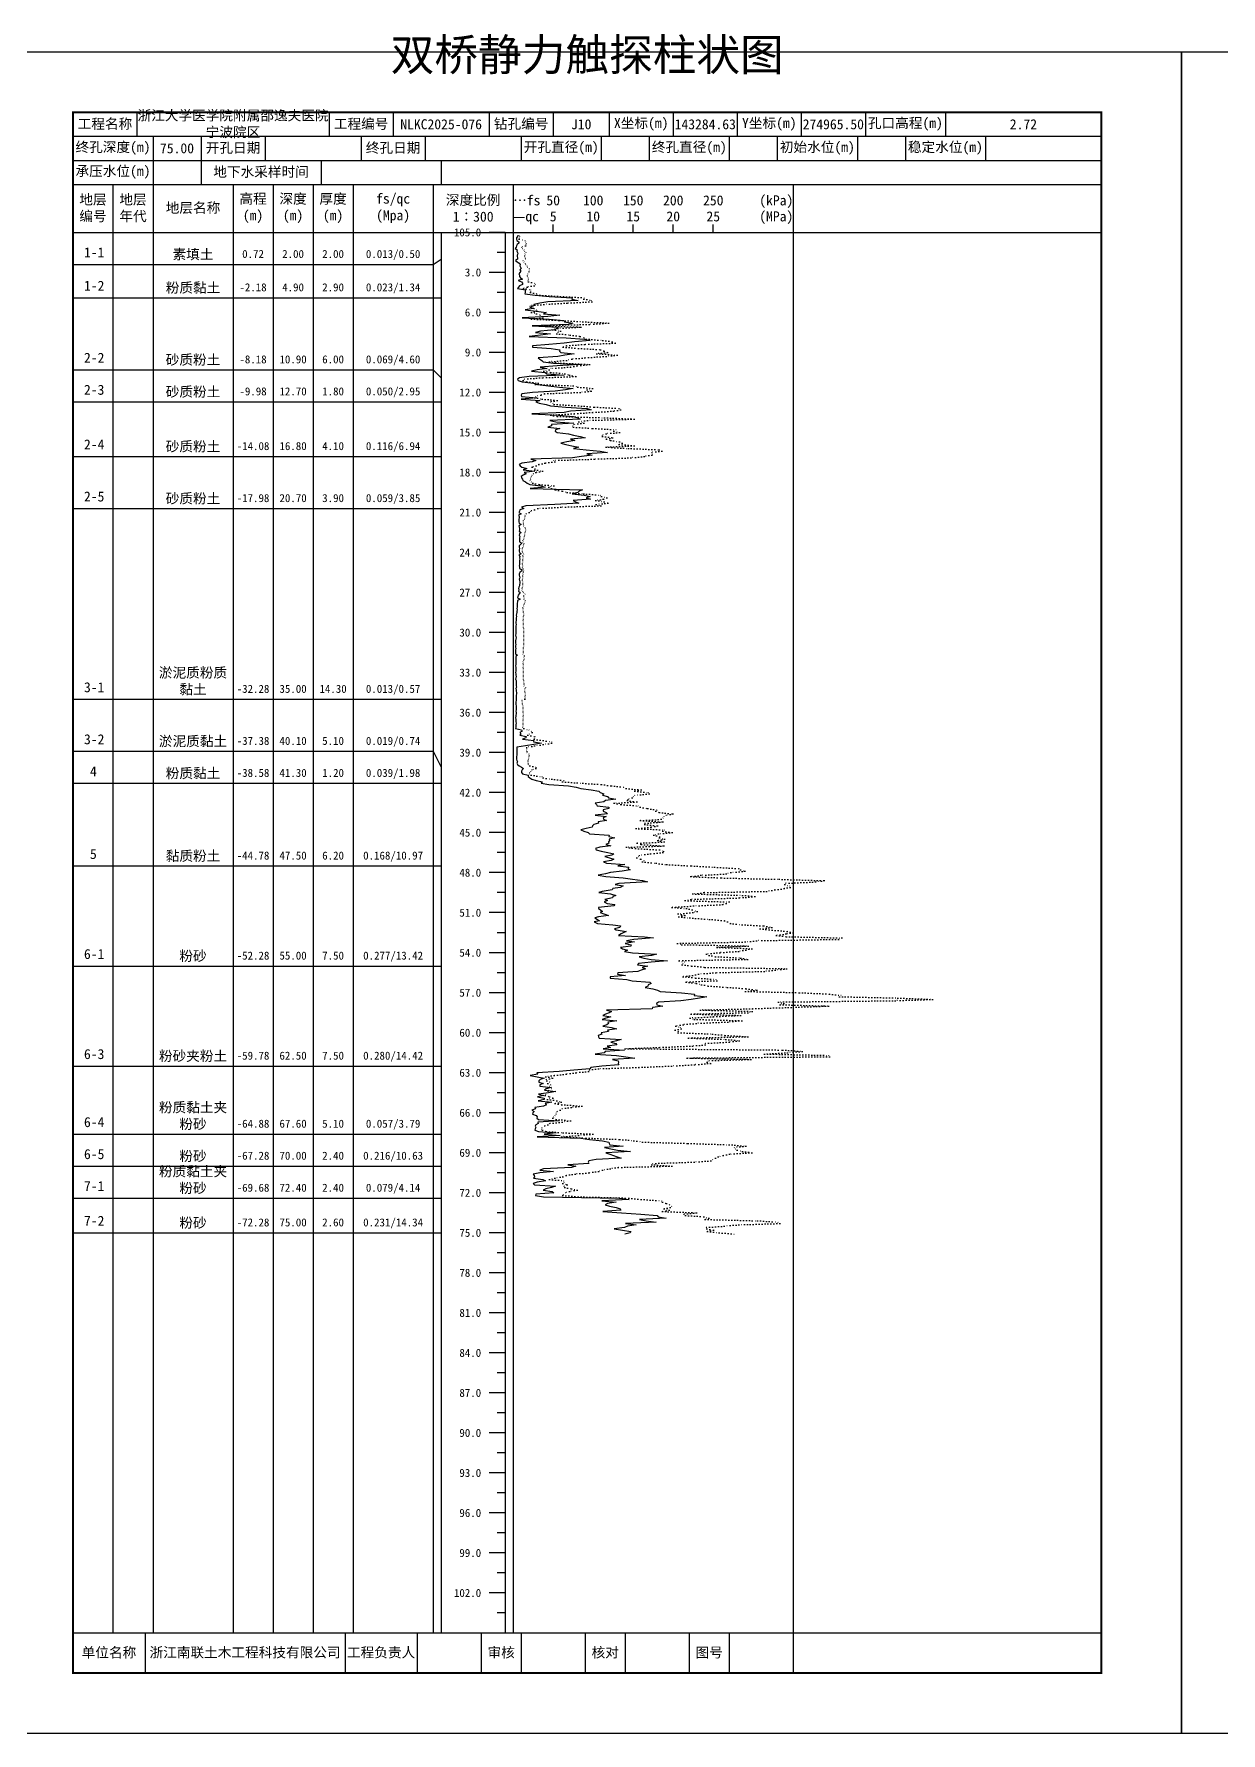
# Model space of a CAD drawing. Extents: x 297 to 65340, y 0 to 425.
# Drawn here: x 2980.3 to 3276.9, y 0 to 424.6 of the extents above; entities that cross this region are included whole.
import ezdxf
from ezdxf.enums import TextEntityAlignment as Align

# ---------------------------------------------------------------- set-up
doc = ezdxf.new("R2010")
doc.units = 0
doc.linetypes.add('DOT', pattern=[6.35, 0, -6.35])
doc.layers.add('FRAME', color=7, linetype='CONTINUOUS')
doc.layers.add('STRATUM', color=7, linetype='CONTINUOUS')
doc.styles.add('ST', font='')
doc.styles.get('ST').set_extended_font_data('SimSun')

msp = doc.modelspace()

# ---------------------------------------------------------------- linework, layer by layer
at = {"layer": 'FRAME', "color": 245, "linetype": 'Continuous'}
for points in [[(2970, 0), (3267, 0), (3267, 420), (2970, 420)], [(3267, 0), (3564, 0), (3564, 420), (3267, 420)]]:
    msp.add_lwpolyline(points, close=True, dxfattribs=at)
at = {"layer": 'FRAME', "linetype": 'Continuous', "const_width": 0.5}
msp.add_lwpolyline([(2990, 15), (3247, 15), (3247, 405), (2990, 405)], close=True, dxfattribs=at)
at = {"layer": 'FRAME', "color": 0, "linetype": 'Continuous'}
for points in [[(3006, 405), (3006, 399)], [(3054, 405), (3054, 399)], [(3070, 405), (3070, 399)], [(3094, 405), (3094, 399)], [(3110, 405), (3110, 399)], [(3124, 405), (3124, 399)], [(3140, 405), (3140, 399)], [(3156, 405), (3156, 399)], [(3172, 405), (3172, 399)], [(3188, 405), (3188, 399)], [(3208, 405), (3208, 399)], [(3247, 405), (3247, 399)], [(2990, 399), (3247, 399)], [(3010, 399), (3010, 393)], [(3022, 399), (3022, 393)], [(3038, 399), (3038, 393)], [(3062, 399), (3062, 393)], [(3078, 399), (3078, 393)], [(3102, 399), (3102, 393)], [(3122, 399), (3122, 393)], [(3134, 399), (3134, 393)], [(3154, 399), (3154, 393)], [(3166, 399), (3166, 393)], [(3186, 399), (3186, 393)], [(3198, 399), (3198, 393)], [(3218, 399), (3218, 393)], [(3247, 399), (3247, 393)], [(2990, 393), (3247, 393)], [(3010, 393), (3010, 387)], [(3022, 393), (3022, 387)], [(3052, 393), (3052, 387)], [(3082, 393), (3082, 387)], [(2990, 387), (3247, 387)], [(3000, 387), (3000, 25)], [(3010, 387), (3010, 25)], [(3030, 387), (3030, 25)], [(3040, 387), (3040, 25)], [(3050, 387), (3050, 25)], [(3060, 387), (3060, 25)], [(3080, 387), (3080, 25)], [(3100, 387), (3100, 25)], [(3170, 387), (3170, 25)], [(2990, 375), (3247, 375)], [(3082, 375), (3082, 25)], [(3098, 375), (3098, 25)], [(3110, 375), (3110, 377)], [(3120, 375), (3120, 377)], [(3130, 375), (3130, 377)], [(3140, 375), (3140, 377)], [(3150, 375), (3150, 377)], [(2990, 25), (3247, 25)], [(3008, 25), (3008, 15)], [(3058, 25), (3058, 15)], [(3076, 25), (3076, 15)], [(3092, 25), (3092, 15)], [(3102, 25), (3102, 15)], [(3118, 25), (3118, 15)], [(3128, 25), (3128, 15)], [(3144, 25), (3144, 15)], [(3154, 25), (3154, 15)], [(3170, 25), (3170, 15)]]:
    msp.add_lwpolyline(points, dxfattribs=at)
at = {"layer": 'STRATUM', "linetype": 'Continuous'}
for points in [[(3098, 375), (3094, 375)], [(3101.18, 374.33), (3101.1, 374), (3100.8, 373.67), (3100.84, 373.33), (3100.94, 373), (3101.42, 372.67), (3101.38, 372.33), (3100.98, 372), (3100.86, 371.67), (3100.74, 371.33), (3100.46, 371), (3100.98, 370.67), (3100.88, 370.33), (3101.04, 370), (3101.16, 369.67), (3101.02, 369.33), (3100.96, 369), (3101.08, 368.67), (3101.06, 368.33), (3100.62, 368), (3100.98, 367.67), (3101.5, 367.33), (3101.74, 367), (3101.64, 366.67), (3101.8, 366.33), (3102, 366), (3101.66, 365.67), (3101.88, 365.33), (3101.7, 365), (3101.44, 364.67), (3101.54, 364.33), (3101.56, 364), (3101.82, 363.67), (3102.3, 363.33), (3101.28, 363), (3102.12, 362.67), (3102.36, 362.33), (3102.32, 362), (3101.62, 361.67), (3101.32, 361.33), (3101.1, 361), (3103.08, 360.67), (3103.02, 360.33), (3102.96, 360), (3102.9, 359.67), (3105.5, 359.33), (3109, 359), (3114.76, 358.67), (3114.68, 358.33), (3116.2, 358), (3108.64, 357.67), (3106.64, 357.33), (3105.2, 357), (3105.1, 356.67), (3104.32, 356.33), (3104.98, 356), (3102.96, 355.67), (3105.74, 355.33), (3108.26, 355), (3107.58, 354.67), (3111.62, 354.33), (3108.62, 354), (3102.24, 353.67), (3109.02, 353.33), (3112.68, 353), (3112.82, 352.67), (3114.9, 352.33), (3113.74, 352), (3104.72, 351.67), (3111.24, 351.33), (3110.92, 351), (3110.3, 350.67), (3106.86, 350.33), (3105.6, 350), (3109.36, 349.67), (3106.82, 349.33), (3103.98, 349), (3113.28, 348.67), (3117.8, 348.33), (3119.22, 348), (3115.32, 347.67), (3112.76, 347.33), (3108.88, 347), (3104.8, 346.67), (3104.8, 346.33), (3109.5, 346), (3111.62, 345.67), (3111.54, 345.33), (3111.88, 345), (3115.22, 344.67), (3112.88, 344.33), (3111.18, 344), (3106.22, 343.67), (3106.62, 343.33), (3107.18, 343), (3107.46, 342.67), (3110.1, 342.33), (3116.86, 342), (3111.02, 341.67), (3106.74, 341.33), (3108.48, 341), (3106, 340.67), (3104.56, 340.33), (3108.02, 340), (3108.4, 339.67), (3112.7, 339.33), (3103.96, 339), (3101.54, 338.67), (3101.12, 338.33), (3101.24, 338), (3102.22, 337.67), (3105.1, 337.33), (3106.04, 337), (3108.86, 336.67), (3111.54, 336.33), (3114.98, 336), (3113.08, 335.67), (3110.5, 335.33), (3104.86, 335), (3102.2, 334.67), (3102, 334.33), (3102.08, 334), (3105.88, 333.67), (3101.96, 333.33), (3106.68, 333), (3105.7, 332.67), (3106.48, 332.33), (3108.22, 332), (3109.34, 331.67), (3113.18, 331.33), (3118.46, 331), (3119.48, 330.67), (3114.3, 330.33), (3112.76, 330), (3104.7, 329.67), (3111.34, 329.33), (3114.98, 329), (3116.14, 328.67), (3116.76, 328.33), (3109.14, 328), (3110.64, 327.67), (3115.18, 327.33), (3109.6, 327), (3109.6, 326.67), (3108.66, 326.33), (3111.62, 326), (3110.6, 325.67), (3110.48, 325.33), (3110.98, 325), (3113.86, 324.67), (3115.08, 324.33), (3116.72, 324), (3117.98, 323.67), (3114.34, 323.33), (3115.38, 323), (3113.42, 322.67), (3111.9, 322.33), (3113.18, 322), (3114.68, 321.67), (3116.44, 321.33), (3115.1, 321), (3118.22, 320.67), (3121.7, 320.33), (3123.6, 320), (3118.4, 319.67), (3119.7, 319.33), (3117.08, 319), (3114.82, 318.67), (3104.4, 318.33), (3105.66, 318), (3104.78, 317.67), (3102.2, 317.33), (3101.48, 317), (3101.78, 316.67), (3102.2, 316.33), (3103.44, 316), (3102.46, 315.67), (3105.4, 315.33), (3102.76, 315), (3103.26, 314.67), (3102.46, 314.33), (3101.98, 314), (3102.04, 313.67), (3102.32, 313.33), (3102.4, 313), (3103.04, 312.67), (3103.46, 312.33), (3104.18, 312), (3106.82, 311.67), (3108, 311.33), (3104.28, 311), (3117.36, 310.67), (3116.52, 310.33), (3116.16, 310), (3114.72, 309.67), (3117.74, 309.33), (3119.2, 309), (3118.2, 308.67), (3119.28, 308.33), (3115.02, 308), (3115.56, 307.67), (3116.4, 307.33), (3110.4, 307), (3103.16, 306.67), (3102.04, 306.33), (3102.68, 306), (3101.7, 305.67), (3101.56, 305.33), (3101.44, 305), (3102.02, 304.67), (3101.32, 304.33), (3101.46, 304), (3101.48, 303.67), (3101.38, 303.33), (3101.4, 303), (3101.44, 302.67), (3101.48, 302.33), (3101.96, 302), (3101.44, 301.67), (3101.5, 301.33), (3101.62, 301), (3101.54, 300.67), (3101.5, 300.33), (3101.96, 300), (3101.6, 299.67), (3101.5, 299.33), (3101.66, 299), (3101.62, 298.67), (3101.6, 298.33), (3101.54, 298), (3101.56, 297.67), (3102.16, 297.33), (3101.82, 297), (3101.5, 296.67), (3101.5, 296.33), (3101.56, 296), (3101.5, 295.67), (3101.5, 295.33), (3101.54, 295), (3102.02, 294.67), (3101.42, 294.33), (3101.66, 294), (3101.62, 293.67), (3101.68, 293.33), (3101.6, 293), (3101.56, 292.67), (3101.56, 292.33), (3101.62, 292), (3101.52, 291.67), (3101.62, 291.33), (3101.58, 291), (3102.28, 290.67), (3102.04, 290.33), (3101.64, 290), (3101.48, 289.67), (3101.48, 289.33), (3101.56, 289), (3101.7, 288.67), (3101.5, 288.33), (3101.56, 288), (3101.66, 287.67), (3101.64, 287.33), (3101.56, 287), (3101.54, 286.67), (3101.42, 286.33), (3101.36, 286), (3101.38, 285.67), (3101.34, 285.33), (3101.72, 285), (3101.5, 284.67), (3101.28, 284.33), (3101.18, 284), (3101.08, 283.67), (3101.74, 283.33), (3101.08, 283), (3101.06, 282.67), (3101.02, 282.33), (3100.96, 282), (3100.98, 281.67), (3100.98, 281.33), (3100.92, 281), (3100.96, 280.67), (3100.94, 280.33), (3100.9, 280), (3100.86, 279.67), (3100.78, 279.33), (3100.84, 279), (3100.78, 278.67), (3100.72, 278.33), (3100.76, 278), (3100.64, 277.67), (3100.7, 277.33), (3100.74, 277), (3100.7, 276.67), (3100.64, 276.33), (3100.7, 276), (3100.7, 275.67), (3100.68, 275.33), (3100.64, 275), (3100.68, 274.67), (3100.62, 274.33), (3100.64, 274), (3100.72, 273.67), (3100.64, 273.33), (3100.62, 273), (3100.56, 272.67), (3100.58, 272.33), (3100.64, 272), (3100.6, 271.67), (3100.58, 271.33), (3100.7, 271), (3100.6, 270.67), (3100.54, 270.33), (3100.58, 270), (3100.54, 269.67), (3101.08, 269.33), (3100.64, 269), (3100.64, 268.67), (3100.64, 268.33), (3100.68, 268), (3100.7, 267.67), (3100.66, 267.33), (3100.66, 267), (3100.62, 266.67), (3100.64, 266.33), (3100.64, 266), (3100.68, 265.67), (3100.64, 265.33), (3100.62, 265), (3100.68, 264.67), (3100.66, 264.33), (3100.72, 264), (3100.66, 263.67), (3100.6, 263.33), (3100.72, 263), (3100.78, 262.67), (3100.72, 262.33), (3100.76, 262), (3100.78, 261.67), (3100.8, 261.33), (3100.7, 261), (3100.76, 260.67), (3100.78, 260.33), (3100.84, 260), (3100.8, 259.67), (3100.72, 259.33), (3100.76, 259), (3100.74, 258.67), (3100.72, 258.33), (3100.74, 258), (3100.64, 257.67), (3100.64, 257.33), (3100.68, 257), (3100.78, 256.67), (3100.76, 256.33), (3100.74, 256), (3100.78, 255.67), (3100.66, 255.33), (3100.72, 255), (3100.72, 254.67), (3100.64, 254.33), (3100.66, 254), (3100.62, 253.67), (3100.64, 253.33), (3100.64, 253), (3100.68, 252.67), (3100.72, 252.33), (3100.68, 252), (3100.64, 251.67), (3100.64, 251.33), (3100.62, 251), (3102.1, 250.67), (3102.24, 250.33), (3101.68, 250), (3101.92, 249.67), (3101.66, 249.33), (3103.28, 249), (3103.18, 248.67), (3102.32, 248.33), (3105.12, 248), (3105.06, 247.67), (3107.1, 247.33), (3105.12, 247), (3103.08, 246.67), (3100.94, 246.33), (3100.9, 246), (3100.94, 245.67), (3100.9, 245.33), (3100.92, 245), (3100.94, 244.67), (3100.94, 244.33), (3100.86, 244), (3100.82, 243.67), (3100.84, 243.33), (3100.88, 243), (3101.1, 242.67), (3100.92, 242.33), (3101.06, 242), (3101.52, 241.67), (3102.06, 241.33), (3102.56, 241), (3102.24, 240.67), (3102.04, 240.33), (3102.06, 240), (3102.32, 239.67), (3103.74, 239.33), (3103.72, 239), (3104.18, 238.67), (3104.64, 238.33), (3105.72, 238), (3107.36, 237.67), (3107.02, 237.33), (3108.92, 237), (3113.8, 236.67), (3115.7, 236.33), (3116.9, 236), (3119.48, 235.67), (3121.42, 235.33), (3121.72, 235), (3122.62, 234.67), (3122.28, 234.33), (3123.54, 234), (3123.78, 233.67), (3125.68, 233.33), (3123.06, 233), (3122.62, 232.67), (3120.52, 232.33), (3120.8, 232), (3121.02, 231.67), (3123.9, 231.33), (3123.9, 231), (3122.46, 230.67), (3122.46, 230.33), (3123.24, 230), (3123.54, 229.67), (3120.48, 229.33), (3123.2, 229), (3122.5, 228.67), (3122.58, 228.33), (3123.36, 228), (3121.24, 227.67), (3121.3, 227.33), (3120.12, 227), (3119.84, 226.67), (3119.74, 226.33), (3118.22, 226), (3116.92, 225.67), (3117.62, 225.33), (3118.74, 225), (3119.04, 224.67), (3123.96, 224.33), (3123.9, 224), (3125.42, 223.67), (3123.96, 223.33), (3124.04, 223), (3123.8, 222.67), (3123.9, 222.33), (3123.16, 222), (3124.42, 221.67), (3121.68, 221.33), (3120.56, 221), (3120.74, 220.67), (3122.02, 220.33), (3123.68, 220), (3125.16, 219.67), (3124.66, 219.33), (3122.88, 219), (3124.08, 218.67), (3125.14, 218.33), (3124.52, 218), (3122.56, 217.67), (3123.3, 217.33), (3127.88, 217), (3126.12, 216.67), (3128.88, 216.33), (3128.68, 216), (3129.26, 215.67), (3127.24, 215.33), (3124.34, 215), (3123.1, 214.67), (3121.26, 214.33), (3123.14, 214), (3127.5, 213.67), (3129.82, 213.33), (3132.32, 213), (3133.6, 212.67), (3126.44, 212.33), (3125.48, 212), (3127.48, 211.67), (3126.76, 211.33), (3124.94, 211), (3124.76, 210.67), (3122.2, 210.33), (3121.44, 210), (3124.28, 209.67), (3125.62, 209.33), (3124.92, 209), (3124.78, 208.67), (3122.92, 208.33), (3123.6, 208), (3122.72, 207.67), (3123.46, 207.33), (3125.42, 207), (3125.14, 206.67), (3121.34, 206.33), (3121.34, 206), (3121.8, 205.67), (3122.3, 205.33), (3121.76, 205), (3122.66, 204.67), (3123.8, 204.33), (3121.28, 204), (3120.42, 203.67), (3121.04, 203.33), (3121.6, 203), (3120.2, 202.67), (3121.1, 202.33), (3124.92, 202), (3126.78, 201.67), (3126.62, 201.33), (3125.34, 201), (3125.74, 200.67), (3128.22, 200.33), (3127.5, 200), (3126.98, 199.67), (3126.32, 199.33), (3132.8, 199), (3135.1, 198.67), (3130.12, 198.33), (3128.34, 198), (3130.34, 197.67), (3128, 197.33), (3129.48, 197), (3129.38, 196.67), (3126.78, 196.33), (3127.3, 196), (3128.54, 195.67), (3127.8, 195.33), (3129.84, 195), (3135.82, 194.67), (3134.58, 194.33), (3131.48, 194), (3132.64, 193.67), (3134.52, 193.33), (3138.54, 193), (3134.52, 192.67), (3131.34, 192.33), (3131.1, 192), (3133.64, 191.67), (3132.22, 191.33), (3133.04, 191), (3132.02, 190.67), (3131.16, 190.33), (3126.16, 190), (3126.1, 189.67), (3128.04, 189.33), (3124.2, 189), (3124.22, 188.67), (3128.4, 188.33), (3129.7, 188), (3134.14, 187.67), (3134.48, 187.33), (3133.76, 187), (3133.66, 186.67), (3132.94, 186.33), (3134.88, 186), (3136.1, 185.67), (3136.7, 185.33), (3142.04, 185), (3145.34, 184.67), (3145.26, 184.33), (3148.36, 184), (3146.58, 183.67), (3144.48, 183.33), (3141.92, 183), (3136.32, 182.67), (3135.78, 182.33), (3135.92, 182), (3137.36, 181.67), (3134.78, 181.33), (3134.72, 181), (3123.3, 180.67), (3124.54, 180.33), (3123.96, 180), (3123.06, 179.67), (3122.44, 179.33), (3124.44, 179), (3123.18, 178.67), (3122.24, 178.33), (3125.92, 178), (3123.62, 177.67), (3123.8, 177.33), (3123.4, 177), (3122.42, 176.67), (3124.56, 176.33), (3125.9, 176), (3123.56, 175.67), (3123.84, 175.33), (3122.02, 175), (3122.12, 174.67), (3121.2, 174.33), (3121.36, 174), (3121.52, 173.67), (3127.02, 173.33), (3125.78, 173), (3124.42, 172.67), (3125.68, 172.33), (3125.92, 172), (3123.5, 171.67), (3124.32, 171.33), (3122.46, 171), (3127.78, 170.67), (3123, 170.33), (3122.74, 170), (3120.5, 169.67), (3125.8, 169.33), (3128.16, 169), (3130.36, 168.67), (3124.82, 168.33), (3126.24, 168), (3126.34, 167.67), (3126.26, 167.33), (3126.4, 167), (3122.12, 166.67), (3119.42, 166.33), (3119.18, 166), (3115.12, 165.67), (3111.46, 165.33), (3105.92, 165), (3106.14, 164.67), (3104.28, 164.33), (3106.02, 164), (3107.78, 163.67), (3106.74, 163.33), (3106.42, 163), (3106.4, 162.67), (3107.5, 162.33), (3106.64, 162), (3106.62, 161.67), (3109.5, 161.33), (3108.26, 161), (3107.86, 160.67), (3110.68, 160.33), (3108.82, 160), (3106.3, 159.67), (3107.64, 159.33), (3106.08, 159), (3107.76, 158.67), (3107.78, 158.33), (3106.22, 158), (3109.64, 157.67), (3107.96, 157.33), (3108.36, 157), (3107.58, 156.67), (3105.38, 156.33), (3105.56, 156), (3104.7, 155.67), (3105.26, 155.33), (3104.88, 155), (3104.86, 154.67), (3105.72, 154.33), (3106.02, 154), (3105.88, 153.67), (3106.32, 153.33), (3111.48, 153), (3106.14, 152.67), (3106.26, 152.33), (3105.7, 152), (3105.52, 151.67), (3105.64, 151.33), (3105.48, 151), (3105.4, 150.67), (3106.3, 150.33), (3110.72, 150), (3107.74, 149.67), (3111.74, 149.33), (3105.98, 149), (3116.94, 148.67), (3119.1, 148.33), (3122.3, 148), (3123.94, 147.67), (3123.96, 147.33), (3124.12, 147), (3127.5, 146.67), (3122.86, 146.33), (3124.38, 146), (3126.1, 145.67), (3129.34, 145.33), (3123.12, 145), (3124.14, 144.67), (3125.08, 144.33), (3125.96, 144), (3126.98, 143.67), (3120.72, 143.33), (3118.9, 143), (3118.72, 142.67), (3118.9, 142.33), (3113.66, 142), (3115.66, 141.67), (3114.6, 141.33), (3107.58, 141), (3106.66, 140.67), (3110.04, 140.33), (3106.7, 140), (3105.02, 139.67), (3105.22, 139.33), (3105.3, 139), (3105.08, 138.67), (3107.42, 138.33), (3108.04, 138), (3105.98, 137.67), (3104.96, 137.33), (3105.32, 137), (3110.6, 136.67), (3109.56, 136.33), (3108.12, 136), (3107.46, 135.67), (3109.72, 135.33), (3110.14, 135), (3105.62, 134.67), (3105.54, 134.33), (3107.6, 134), (3126.52, 133.67), (3128.96, 133.33), (3122.18, 133), (3125.74, 132.67), (3123.56, 132.33), (3123.02, 132), (3124.08, 131.67), (3125.7, 131.33), (3126.72, 131), (3126.92, 130.67), (3122.38, 130.33), (3127.04, 130), (3131.86, 129.67), (3135.96, 129.33), (3136.26, 129), (3138.26, 128.67), (3131.6, 128.33), (3133.2, 128), (3135.7, 127.67), (3128.1, 127.33), (3130.74, 127), (3128.58, 126.67), (3127.84, 126.33), (3125.2, 126), (3127.28, 125.67), (3129.4, 125.33), (3129.26, 125), (3127.86, 124.67)], [(3098, 370), (3096, 370)], [(2990, 367), (3000, 367)], [(3000, 367), (3010, 367)], [(3010, 367), (3030, 367)], [(3030, 367), (3040, 367)], [(3040, 367), (3050, 367)], [(3050, 367), (3060, 367)], [(3060, 367), (3080, 367)], [(3080, 367), (3082, 368.33)], [(3098, 365), (3094, 365)], [(2990, 358.67), (3000, 358.67)], [(3000, 358.67), (3010, 358.67)], [(3010, 358.67), (3030, 358.67)], [(3030, 358.67), (3040, 358.67)], [(3040, 358.67), (3050, 358.67)], [(3050, 358.67), (3060, 358.67)], [(3060, 358.67), (3080, 358.67)], [(3080, 358.67), (3082, 358.67)], [(3098, 360), (3096, 360)], [(3098, 355), (3094, 355)], [(3098, 350), (3096, 350)], [(3098, 345), (3094, 345)], [(2990, 340.67), (3000, 340.67)], [(3000, 340.67), (3010, 340.67)], [(3010, 340.67), (3030, 340.67)], [(3030, 340.67), (3040, 340.67)], [(3040, 340.67), (3050, 340.67)], [(3050, 340.67), (3060, 340.67)], [(3060, 340.67), (3080, 340.67)], [(3080, 340.67), (3082, 338.67)], [(3098, 340), (3096, 340)], [(2990, 332.67), (3000, 332.67)], [(3000, 332.67), (3010, 332.67)], [(3010, 332.67), (3030, 332.67)], [(3030, 332.67), (3040, 332.67)], [(3040, 332.67), (3050, 332.67)], [(3050, 332.67), (3060, 332.67)], [(3060, 332.67), (3080, 332.67)], [(3080, 332.67), (3082, 332.67)], [(3098, 335), (3094, 335)], [(3098, 330), (3096, 330)], [(3098, 325), (3094, 325)], [(2990, 319), (3000, 319)], [(3000, 319), (3010, 319)], [(3010, 319), (3030, 319)], [(3030, 319), (3040, 319)], [(3040, 319), (3050, 319)], [(3050, 319), (3060, 319)], [(3060, 319), (3080, 319)], [(3080, 319), (3082, 319)], [(3098, 320), (3096, 320)], [(3098, 315), (3094, 315)], [(3098, 310), (3096, 310)], [(2990, 306), (3000, 306)], [(3000, 306), (3010, 306)], [(3010, 306), (3030, 306)], [(3030, 306), (3040, 306)], [(3040, 306), (3050, 306)], [(3050, 306), (3060, 306)], [(3060, 306), (3080, 306)], [(3080, 306), (3082, 306)], [(3098, 305), (3094, 305)], [(3098, 300), (3096, 300)], [(3098, 295), (3094, 295)], [(3098, 290), (3096, 290)], [(3098, 285), (3094, 285)], [(3098, 280), (3096, 280)], [(3098, 275), (3094, 275)], [(3098, 270), (3096, 270)], [(3098, 265), (3094, 265)], [(3098, 260), (3096, 260)], [(2990, 258.33), (3000, 258.33)], [(3000, 258.33), (3010, 258.33)], [(3010, 258.33), (3030, 258.33)], [(3030, 258.33), (3040, 258.33)], [(3040, 258.33), (3050, 258.33)], [(3050, 258.33), (3060, 258.33)], [(3060, 258.33), (3080, 258.33)], [(3080, 258.33), (3082, 258.33)], [(3098, 255), (3094, 255)], [(3098, 250), (3096, 250)], [(2990, 245.33), (3000, 245.33)], [(3000, 245.33), (3010, 245.33)], [(3010, 245.33), (3030, 245.33)], [(3030, 245.33), (3040, 245.33)], [(3040, 245.33), (3050, 245.33)], [(3050, 245.33), (3060, 245.33)], [(3060, 245.33), (3080, 245.33)], [(3080, 245.33), (3082, 241.33)], [(3098, 245), (3094, 245)], [(3098, 240), (3096, 240)], [(2990, 237.33), (3000, 237.33)], [(3000, 237.33), (3010, 237.33)], [(3010, 237.33), (3030, 237.33)], [(3030, 237.33), (3040, 237.33)], [(3040, 237.33), (3050, 237.33)], [(3050, 237.33), (3060, 237.33)], [(3060, 237.33), (3080, 237.33)], [(3080, 237.33), (3082, 237.33)], [(3098, 235), (3094, 235)], [(3098, 230), (3096, 230)], [(3098, 225), (3094, 225)], [(2990, 216.67), (3000, 216.67)], [(3000, 216.67), (3010, 216.67)], [(3010, 216.67), (3030, 216.67)], [(3030, 216.67), (3040, 216.67)], [(3040, 216.67), (3050, 216.67)], [(3050, 216.67), (3060, 216.67)], [(3060, 216.67), (3080, 216.67)], [(3080, 216.67), (3082, 216.67)], [(3098, 220), (3096, 220)], [(3098, 215), (3094, 215)], [(3098, 210), (3096, 210)], [(3098, 205), (3094, 205)], [(3098, 200), (3096, 200)], [(2990, 191.67), (3000, 191.67)], [(3000, 191.67), (3010, 191.67)], [(3010, 191.67), (3030, 191.67)], [(3030, 191.67), (3040, 191.67)], [(3040, 191.67), (3050, 191.67)], [(3050, 191.67), (3060, 191.67)], [(3060, 191.67), (3080, 191.67)], [(3080, 191.67), (3082, 191.67)], [(3098, 195), (3094, 195)], [(3098, 190), (3096, 190)], [(3098, 185), (3094, 185)], [(3098, 180), (3096, 180)], [(3098, 175), (3094, 175)], [(3098, 170), (3096, 170)], [(2990, 166.67), (3000, 166.67)], [(3000, 166.67), (3010, 166.67)], [(3010, 166.67), (3030, 166.67)], [(3030, 166.67), (3040, 166.67)], [(3040, 166.67), (3050, 166.67)], [(3050, 166.67), (3060, 166.67)], [(3060, 166.67), (3080, 166.67)], [(3080, 166.67), (3082, 166.67)], [(3098, 165), (3094, 165)], [(3098, 160), (3096, 160)], [(3098, 155), (3094, 155)], [(2990, 149.67), (3000, 149.67)], [(3000, 149.67), (3010, 149.67)], [(3010, 149.67), (3030, 149.67)], [(3030, 149.67), (3040, 149.67)], [(3040, 149.67), (3050, 149.67)], [(3050, 149.67), (3060, 149.67)], [(3060, 149.67), (3080, 149.67)], [(3080, 149.67), (3082, 149.67)], [(3098, 150), (3096, 150)], [(3098, 145), (3094, 145)], [(2990, 141.67), (3000, 141.67)], [(3000, 141.67), (3010, 141.67)], [(3010, 141.67), (3030, 141.67)], [(3030, 141.67), (3040, 141.67)], [(3040, 141.67), (3050, 141.67)], [(3050, 141.67), (3060, 141.67)], [(3060, 141.67), (3080, 141.67)], [(3080, 141.67), (3082, 141.67)], [(3098, 140), (3096, 140)], [(2990, 133.67), (3000, 133.67)], [(3000, 133.67), (3010, 133.67)], [(3010, 133.67), (3030, 133.67)], [(3030, 133.67), (3040, 133.67)], [(3040, 133.67), (3050, 133.67)], [(3050, 133.67), (3060, 133.67)], [(3060, 133.67), (3080, 133.67)], [(3080, 133.67), (3082, 133.67)], [(3098, 135), (3094, 135)], [(3098, 130), (3096, 130)], [(2990, 125), (3000, 125)], [(3000, 125), (3010, 125)], [(3010, 125), (3030, 125)], [(3030, 125), (3040, 125)], [(3040, 125), (3050, 125)], [(3050, 125), (3060, 125)], [(3060, 125), (3080, 125)], [(3080, 125), (3082, 125)], [(3098, 125), (3094, 125)], [(3098, 120), (3096, 120)], [(3098, 115), (3094, 115)], [(3098, 110), (3096, 110)], [(3098, 105), (3094, 105)], [(3098, 100), (3096, 100)], [(3098, 95), (3094, 95)], [(3098, 90), (3096, 90)], [(3098, 85), (3094, 85)], [(3098, 80), (3096, 80)], [(3098, 75), (3094, 75)], [(3098, 70), (3096, 70)], [(3098, 65), (3094, 65)], [(3098, 60), (3096, 60)], [(3098, 55), (3094, 55)], [(3098, 50), (3096, 50)], [(3098, 45), (3094, 45)], [(3098, 40), (3096, 40)], [(3098, 35), (3094, 35)], [(3098, 30), (3096, 30)]]:
    msp.add_lwpolyline(points, dxfattribs=at)
at = {"layer": 'STRATUM', "linetype": 'DOT', "ltscale": 0.1}
msp.add_lwpolyline([(3101.38, 374.33), (3101.6, 374), (3101.52, 373.67), (3101.52, 373.33), (3102.94, 373), (3103.1, 372.67), (3103.28, 372.33), (3103.24, 372), (3103.04, 371.67), (3102.12, 371.33), (3102.34, 371), (3102.7, 370.67), (3102.86, 370.33), (3103.18, 370), (3102.96, 369.67), (3102.84, 369.33), (3102.86, 369), (3102.98, 368.67), (3103.06, 368.33), (3102.42, 368), (3102.7, 367.67), (3102.96, 367.33), (3103.12, 367), (3103.42, 366.67), (3103.48, 366.33), (3103.98, 366), (3103.96, 365.67), (3103.94, 365.33), (3103.96, 365), (3103.58, 364.67), (3103.48, 364.33), (3103.52, 364), (3103.72, 363.67), (3103.82, 363.33), (3103.68, 363), (3103.86, 362.67), (3105.34, 362.33), (3105.56, 362), (3105.24, 361.67), (3103.48, 361.33), (3102.54, 361), (3104.3, 360.67), (3104.32, 360.33), (3104.34, 360), (3105.84, 359.67), (3105.94, 359.33), (3111.84, 359), (3117.72, 358.67), (3117.66, 358.33), (3119.48, 358), (3119.66, 357.67), (3113.44, 357.33), (3107.64, 357), (3104.18, 356.67), (3104.34, 356.33), (3105.34, 356), (3105.78, 355.67), (3106, 355.33), (3104.56, 355), (3105.86, 354.67), (3106.72, 354.33), (3107.18, 354), (3107.38, 353.67), (3104.62, 353.33), (3111.56, 353), (3117.38, 352.67), (3123.84, 352.33), (3118.98, 352), (3105.5, 351.67), (3116.92, 351.33), (3111.12, 351), (3109.86, 350.67), (3111.86, 350.33), (3111.2, 350), (3110.88, 349.67), (3114.26, 349.33), (3116.78, 349), (3117.78, 348.67), (3118.22, 348.33), (3122.44, 348), (3124.74, 347.67), (3125.5, 347.33), (3117.82, 347), (3113.36, 346.67), (3112.5, 346.33), (3116.36, 346), (3121.82, 345.67), (3122.74, 345.33), (3123.56, 345), (3120.88, 344.67), (3126, 344.33), (3123.22, 344), (3117.94, 343.67), (3114.64, 343.33), (3113.3, 343), (3109.1, 342.67), (3111.92, 342.33), (3119.08, 342), (3115.88, 341.67), (3114.32, 341.33), (3109.52, 341), (3108.98, 340.67), (3107.7, 340.33), (3109.38, 340), (3112.9, 339.67), (3114.06, 339.33), (3115.66, 339), (3107.32, 338.67), (3102.78, 338.33), (3102.46, 338), (3103.42, 337.67), (3106.22, 337.33), (3105.54, 337), (3115, 336.67), (3116.18, 336.33), (3119.78, 336), (3118.46, 335.67), (3119.46, 335.33), (3116.72, 335), (3107.86, 334.67), (3106.88, 334.33), (3105.64, 334), (3105.38, 333.67), (3107.24, 333.33), (3110.98, 333), (3109.32, 332.67), (3109.88, 332.33), (3110.26, 332), (3116.3, 331.67), (3120.34, 331.33), (3126.6, 331), (3126.82, 330.67), (3125.1, 330.33), (3119.82, 330), (3115.2, 329.67), (3109.38, 329.33), (3111.1, 329), (3122.82, 328.67), (3130.24, 328.33), (3118.56, 328), (3116.44, 327.67), (3117.62, 327.33), (3115.18, 327), (3114.8, 326.67), (3115.1, 326.33), (3119.94, 326), (3125.76, 325.67), (3125.18, 325.33), (3126.58, 325), (3123.2, 324.67), (3122.22, 324.33), (3122.32, 324), (3124.86, 323.67), (3123.34, 323.33), (3124.38, 323), (3126.56, 322.67), (3127.22, 322.33), (3126.52, 322), (3130.24, 321.67), (3123.2, 321.33), (3128.78, 321), (3136.44, 320.67), (3137.12, 320.33), (3134.56, 320), (3134.8, 319.67), (3134.64, 319.33), (3132.76, 319), (3129.42, 318.67), (3120.24, 318.33), (3110.04, 318), (3110.4, 317.67), (3107.94, 317.33), (3106.42, 317), (3105.74, 316.67), (3104.76, 316.33), (3105.48, 316), (3105.38, 315.67), (3107.32, 315.33), (3105.7, 315), (3105.02, 314.67), (3104.74, 314.33), (3104.54, 314), (3104.36, 313.67), (3104.42, 313.33), (3104.18, 313), (3104.46, 312.67), (3104.88, 312.33), (3106.54, 312), (3110.14, 311.67), (3108.9, 311.33), (3109.58, 311), (3110.62, 310.67), (3112.34, 310.33), (3113.5, 310), (3117.62, 309.67), (3121.76, 309.33), (3122.08, 309), (3123.4, 308.67), (3122.52, 308.33), (3120.64, 308), (3122.76, 307.67), (3123.66, 307.33), (3120.74, 307), (3121.9, 306.67), (3111.9, 306.33), (3106.12, 306), (3105.32, 305.67), (3104.34, 305.33), (3103.96, 305), (3103.22, 304.67), (3102.96, 304.33), (3102.88, 304), (3102.86, 303.67), (3102.82, 303.33), (3102.5, 303), (3102.48, 302.67), (3102.54, 302.33), (3102.52, 302), (3102.6, 301.67), (3102.88, 301.33), (3103.02, 301), (3103.1, 300.67), (3103.04, 300.33), (3102.9, 300), (3102.84, 299.67), (3102.88, 299.33), (3102.74, 299), (3102.7, 298.67), (3102.66, 298.33), (3102.32, 298), (3102.42, 297.67), (3102.68, 297.33), (3102.64, 297), (3102.56, 296.67), (3102.34, 296.33), (3102.28, 296), (3102.26, 295.67), (3102.26, 295.33), (3102.3, 295), (3102.68, 294.67), (3102.34, 294.33), (3102.38, 294), (3102.44, 293.67), (3102.36, 293.33), (3102.34, 293), (3102.3, 292.67), (3102.28, 292.33), (3102.28, 292), (3102.32, 291.67), (3102.28, 291.33), (3102.38, 291), (3102.64, 290.67), (3102.52, 290.33), (3102.46, 290), (3102.46, 289.67), (3102.38, 289.33), (3102.34, 289), (3102.3, 288.67), (3102.3, 288.33), (3102.22, 288), (3102.36, 287.67), (3102.36, 287.33), (3102.3, 287), (3102.3, 286.67), (3102.26, 286.33), (3102.2, 286), (3102.2, 285.67), (3102.3, 285.33), (3102.48, 285), (3102.96, 284.67), (3102.62, 284.33), (3102.6, 284), (3102.66, 283.67), (3102.68, 283.33), (3102.98, 283), (3102.94, 282.67), (3102.82, 282.33), (3102.66, 282), (3102.64, 281.67), (3102.3, 281.33), (3102.38, 281), (3102.42, 280.67), (3102.46, 280.33), (3102.52, 280), (3102.56, 279.67), (3102.58, 279.33), (3102.52, 279), (3102.5, 278.67), (3102.52, 278.33), (3102.44, 278), (3102.46, 277.67), (3102.46, 277.33), (3102.52, 277), (3102.5, 276.67), (3102.5, 276.33), (3102.54, 276), (3102.56, 275.67), (3102.58, 275.33), (3102.62, 275), (3102.58, 274.67), (3102.6, 274.33), (3102.6, 274), (3102.6, 273.67), (3102.6, 273.33), (3102.58, 273), (3102.58, 272.67), (3102.58, 272.33), (3102.58, 272), (3102.6, 271.67), (3102.52, 271.33), (3102.52, 271), (3102.48, 270.67), (3102.48, 270.33), (3102.48, 270), (3102.44, 269.67), (3102.78, 269.33), (3102.76, 269), (3102.72, 268.67), (3102.64, 268.33), (3102.64, 268), (3102.46, 267.67), (3102.44, 267.33), (3102.48, 267), (3102.48, 266.67), (3102.44, 266.33), (3102.48, 266), (3102.52, 265.67), (3102.5, 265.33), (3102.5, 265), (3102.5, 264.67), (3102.46, 264.33), (3102.48, 264), (3102.48, 263.67), (3102.5, 263.33), (3102.58, 263), (3102.6, 262.67), (3102.66, 262.33), (3102.68, 262), (3102.7, 261.67), (3103.1, 261.33), (3102.9, 261), (3102.82, 260.67), (3102.82, 260.33), (3102.88, 260), (3103, 259.67), (3102.98, 259.33), (3102.96, 259), (3102.92, 258.67), (3102.9, 258.33), (3102.2, 258), (3102.22, 257.67), (3102.22, 257.33), (3102.26, 257), (3102.4, 256.67), (3102.4, 256.33), (3102.42, 256), (3102.38, 255.67), (3102.38, 255.33), (3102.38, 255), (3102.48, 254.67), (3102.48, 254.33), (3102.44, 254), (3102.48, 253.67), (3102.46, 253.33), (3102.38, 253), (3102.42, 252.67), (3102.42, 252.33), (3102.4, 252), (3102.42, 251.67), (3102.36, 251.33), (3102.7, 251), (3103.94, 250.67), (3104.5, 250.33), (3104.74, 250), (3104.04, 249.67), (3103.7, 249.33), (3105.44, 249), (3105.3, 248.67), (3105.28, 248.33), (3107.5, 248), (3109.56, 247.67), (3109.56, 247.33), (3107.46, 247), (3105.36, 246.67), (3103.36, 246.33), (3103.36, 246), (3103.36, 245.67), (3103.4, 245.33), (3103.44, 245), (3103.92, 244.67), (3103.96, 244.33), (3103.9, 244), (3103.86, 243.67), (3103.8, 243.33), (3103.64, 243), (3103.66, 242.67), (3103.7, 242.33), (3103.76, 242), (3104.16, 241.67), (3105.7, 241.33), (3105.66, 241), (3104.68, 240.67), (3104.36, 240.33), (3104.16, 240), (3103.96, 239.67), (3104.48, 239.33), (3107.18, 239), (3107.52, 238.67), (3109.62, 238.33), (3112.74, 238), (3112.36, 237.67), (3117.42, 237.33), (3122.08, 237), (3124.56, 236.67), (3127.6, 236.33), (3128.24, 236), (3131.98, 235.67), (3130.44, 235.33), (3133.72, 235), (3133.98, 234.67), (3130.36, 234.33), (3130.06, 234), (3129.72, 233.67), (3128.64, 233.33), (3128.54, 233), (3130.86, 232.67), (3125.26, 232.33), (3127.02, 232), (3131.12, 231.67), (3131.74, 231.33), (3133.64, 231), (3135.94, 230.67), (3135.64, 230.33), (3136.54, 230), (3139.92, 229.67), (3138.2, 229.33), (3137.68, 229), (3137.46, 228.67), (3137, 228.33), (3131.82, 228), (3137.36, 227.67), (3132.86, 227.33), (3132.86, 227), (3136.08, 226.67), (3134.36, 226.33), (3130.7, 226), (3137.82, 225.67), (3137.42, 225.33), (3139.76, 225), (3136.34, 224.67), (3135.12, 224.33), (3136.56, 224), (3136.56, 223.67), (3137.8, 223.33), (3136.12, 223), (3137.76, 222.67), (3131.02, 222.33), (3132.08, 222), (3137.64, 221.67), (3128.3, 221.33), (3130.58, 221), (3136.6, 220.67), (3137.56, 220.33), (3137.42, 220), (3134.34, 219.67), (3131.52, 219.33), (3131.4, 219), (3130.92, 218.67), (3131.94, 218.33), (3132.74, 218), (3132.28, 217.67), (3135.74, 217.33), (3138.36, 217), (3144.54, 216.67), (3150.34, 216.33), (3156.4, 216), (3156.78, 215.67), (3157.92, 215.33), (3154.42, 215), (3153.26, 214.67), (3146.92, 214.33), (3144.38, 214), (3152.08, 213.67), (3166.44, 213.33), (3177.74, 213), (3175.56, 212.67), (3168.1, 212.33), (3167.86, 212), (3169.02, 211.67), (3169.2, 211.33), (3167.68, 211), (3165.38, 210.67), (3163.34, 210.33), (3147.6, 210), (3144.9, 209.67), (3157.34, 209.33), (3160.36, 209), (3156.46, 208.67), (3144.42, 208.33), (3143, 208), (3154, 207.67), (3153.24, 207.33), (3152.34, 207), (3145.04, 206.67), (3139.72, 206.33), (3143.28, 206), (3144.74, 205.67), (3146, 205.33), (3144.86, 205), (3141.22, 204.67), (3142.86, 204.33), (3141.38, 204), (3144.12, 203.67), (3149.02, 203.33), (3152.84, 203), (3153.52, 202.67), (3154.28, 202.33), (3157.2, 202), (3162.64, 201.67), (3164.64, 201.33), (3161.72, 201), (3164, 200.67), (3168.5, 200.33), (3169.96, 200), (3168.16, 199.67), (3165.84, 199.33), (3168.28, 199), (3182.12, 198.67), (3181.26, 198.33), (3160.78, 198), (3157.94, 197.67), (3141.02, 197.33), (3142.14, 197), (3158.74, 196.67), (3150.94, 196.33), (3159.62, 196), (3158.14, 195.67), (3156.34, 195.33), (3151.66, 195), (3148.3, 194.67), (3148.96, 194.33), (3150.54, 194), (3156.86, 193.67), (3158.58, 193.33), (3141.44, 193), (3142.84, 192.67), (3142.46, 192.33), (3142.22, 192), (3144.66, 191.67), (3147.98, 191.33), (3168.32, 191), (3165.46, 190.67), (3162.72, 190.33), (3150.66, 190), (3146.28, 189.67), (3144.82, 189.33), (3142.44, 189), (3145.66, 188.67), (3150.6, 188.33), (3150.86, 188), (3143.22, 187.67), (3145.84, 187.33), (3147.08, 187), (3148.72, 186.67), (3153.54, 186.33), (3158.26, 186), (3160.9, 185.67), (3158.04, 185.33), (3171.52, 185), (3179.06, 184.67), (3181.92, 184.33), (3181.52, 184), (3196.14, 183.67), (3204.82, 183.33), (3195.48, 183), (3166.28, 182.67), (3167.66, 182.33), (3166.72, 182), (3178.76, 181.67), (3169.48, 181.33), (3159.8, 181), (3146.8, 180.67), (3159.76, 180.33), (3158.6, 180), (3144.48, 179.67), (3156.8, 179.33), (3150, 179), (3144.22, 178.67), (3145.28, 178.33), (3157.12, 178), (3153.62, 177.67), (3145.7, 177.33), (3142.46, 177), (3140.62, 176.67), (3141.7, 176.33), (3141.98, 176), (3140.5, 175.67), (3141.2, 175.33), (3141.24, 175), (3149.84, 174.67), (3153, 174.33), (3158.66, 174), (3143.8, 173.67), (3153.12, 173.33), (3156.44, 173), (3153.96, 172.67), (3147.94, 172.33), (3147.98, 172), (3144.84, 171.67), (3136.5, 171.33), (3127.98, 171), (3167.36, 170.67), (3172.18, 170.33), (3168.58, 170), (3162.84, 169.67), (3178.76, 169.33), (3179.02, 169), (3143.46, 168.67), (3159.38, 168.33), (3148.76, 168), (3148.48, 167.67), (3149.32, 167.33), (3145.3, 167), (3139.54, 166.67), (3131.36, 166.33), (3121.3, 166), (3119.02, 165.67), (3118.84, 165.33), (3115.68, 165), (3113.26, 164.67), (3110.22, 164.33), (3108.16, 164), (3109.8, 163.67), (3108.22, 163.33), (3108.38, 163), (3109.12, 162.67), (3108.68, 162.33), (3109.44, 162), (3109.06, 161.67), (3109.5, 161.33), (3109.54, 161), (3108.9, 160.67), (3108.7, 160.33), (3108.42, 160), (3108.08, 159.67), (3108.02, 159.33), (3109.06, 159), (3109.9, 158.67), (3108.58, 158.33), (3110.9, 158), (3112, 157.67), (3110.52, 157.33), (3112.14, 157), (3117.14, 156.67), (3114.5, 156.33), (3112.2, 156), (3111.7, 155.67), (3110.98, 155.33), (3110.74, 155), (3110.74, 154.67), (3110.48, 154.33), (3110.12, 154), (3109.94, 153.67), (3110.72, 153.33), (3114.34, 153), (3112.22, 152.67), (3109.08, 152.33), (3108.64, 152), (3107.84, 151.67), (3107.24, 151.33), (3107.08, 151), (3107.32, 150.67), (3108.32, 150.33), (3112.52, 150), (3119.9, 149.67), (3116.32, 149.33), (3112.14, 149), (3118.24, 148.67), (3126.66, 148.33), (3130.18, 148), (3132.32, 147.67), (3143.76, 147.33), (3153.96, 147), (3158.12, 146.67), (3155.26, 146.33), (3155.46, 146), (3155.98, 145.67), (3157.34, 145.33), (3159.64, 145), (3154.02, 144.67), (3152.44, 144.33), (3151.24, 144), (3150.58, 143.67), (3149.92, 143.33), (3149.4, 143), (3145.2, 142.67), (3134.9, 142.33), (3134.62, 142), (3139.62, 141.67), (3126.24, 141.33), (3124.26, 141), (3122.28, 140.67), (3121.34, 140.33), (3118.88, 140), (3115.5, 139.67), (3113.2, 139.33), (3112.44, 139), (3110.44, 138.67), (3109.1, 138.33), (3112.56, 138), (3112.74, 137.67), (3112.4, 137.33), (3113.5, 137), (3112.66, 136.67), (3112.88, 136.33), (3114.56, 136), (3115.96, 135.67), (3114.06, 135.33), (3113.1, 135), (3112.52, 134.67), (3112.44, 134.33), (3116.22, 134), (3128.92, 133.67), (3132, 133.33), (3137.06, 133), (3137.3, 132.67), (3138.28, 132.33), (3139.1, 132), (3139.64, 131.67), (3139.22, 131.33), (3137.7, 131), (3138.96, 130.67), (3137.3, 130.33), (3145.78, 130), (3142.6, 129.67), (3143.08, 129.33), (3147.62, 129), (3148.92, 128.67), (3148, 128.33), (3161.06, 128), (3166.16, 127.67), (3166.6, 127.33), (3156.42, 127), (3152.76, 126.67), (3148.26, 126.33), (3148.42, 126), (3150.06, 125.67), (3148.58, 125.33), (3151.5, 125), (3155.5, 124.67)], dxfattribs=at)

# ---------------------------------------------------------------- texts
at = {"layer": 'FRAME', "style": 'ST'}
msp.add_text('双桥静力触探柱状图', height=8, dxfattribs=at).set_placement((3118.5, 413), align=Align.BOTTOM_CENTER)
for s, p in [('…fs', (3100, 383)), ('—qc', (3100, 379))]:
    msp.add_text(s, height=2.5, dxfattribs=at).set_placement(p, align=Align.MIDDLE_LEFT)
for s, p in [('50', (3110, 383)), ('100', (3120, 383)), ('150', (3130, 383)), ('200', (3140, 383)), ('250', (3150, 383)), ('5', (3110, 379)), ('10', (3120, 379)), ('15', (3130, 379)), ('20', (3140, 379)), ('25', (3150, 379))]:
    msp.add_text(s, height=2.5, dxfattribs=at).set_placement(p, align=Align.MIDDLE_CENTER)
for s, p in [('(kPa)', (3170, 383)), ('(MPa)', (3170, 379))]:
    msp.add_text(s, height=2.5, dxfattribs=at).set_placement(p, align=Align.MIDDLE_RIGHT)
at = {"layer": 'FRAME', "char_height": 2.5, "attachment_point": 5, "style": 'ST'}
for s, insert, width in [('工程名称', (2998, 402), 16), ('浙江大学医学院附属邵逸夫医院宁波院区', (3030, 402), 48), ('工程编号', (3062, 402), 16), ('钻孔编号', (3102, 402), 16), ('X坐标(m)', (3132, 402), 16), ('Y坐标(m)', (3164, 402), 16), ('孔口高程(m)', (3198, 402), 20), ('NLKC2025-076', (3082, 402), 24), ('J10', (3117, 402), 14), ('143284.63', (3148, 402), 16), ('274965.50', (3180, 402), 16), ('2.72', (3227.5, 402), 39), ('终孔深度(m)', (3000, 396), 20), ('75.00', (3016, 396), 12), ('开孔日期', (3030, 396), 16), ('终孔日期', (3070, 396), 16), ('开孔直径(m)', (3112, 396), 20), ('终孔直径(m)', (3144, 396), 20), ('初始水位(m)', (3176, 396), 20), ('稳定水位(m)', (3208, 396), 20), ('承压水位(m)', (3000, 390), 20), ('地下水采样时间', (3037, 390), 30), ('地层编号', (2995, 381), 10), ('地层年代', (3005, 381), 10), ('地层名称', (3020, 381), 20), ('高程\\P(m)', (3035, 381), 10), ('深度\\P(m)', (3045, 381), 10), ('厚度\\P(m)', (3055, 381), 10), ('fs/qc\\P(Mpa)', (3070, 381), 20), ('深度比例\\P1∶300', (3090, 381), 20), ('单位名称', (2999, 20), 18), ('浙江南联土木工程科技有限公司', (3033, 20), 50), ('工程负责人', (3067, 20), 18), ('审核', (3097, 20), 10), ('核对', (3123, 20), 10), ('图号', (3149, 20), 10)]:
    msp.add_mtext(s, dxfattribs=dict(at, insert=insert, width=width))
at = {"layer": 'STRATUM', "style": 'ST'}
for s, p in [('105.0', (3092, 375)), ('3.0', (3092, 365)), ('6.0', (3092, 355)), ('9.0', (3092, 345)), ('12.0', (3092, 335)), ('15.0', (3092, 325)), ('18.0', (3092, 315)), ('21.0', (3092, 305)), ('24.0', (3092, 295)), ('27.0', (3092, 285)), ('30.0', (3092, 275)), ('33.0', (3092, 265)), ('36.0', (3092, 255)), ('39.0', (3092, 245)), ('42.0', (3092, 235)), ('45.0', (3092, 225)), ('48.0', (3092, 215)), ('51.0', (3092, 205)), ('54.0', (3092, 195)), ('57.0', (3092, 185)), ('60.0', (3092, 175)), ('63.0', (3092, 165)), ('66.0', (3092, 155)), ('69.0', (3092, 145)), ('72.0', (3092, 135)), ('75.0', (3092, 125)), ('78.0', (3092, 115)), ('81.0', (3092, 105)), ('84.0', (3092, 95)), ('87.0', (3092, 85)), ('90.0', (3092, 75)), ('93.0', (3092, 65)), ('96.0', (3092, 55)), ('99.0', (3092, 45)), ('102.0', (3092, 35))]:
    msp.add_text(s, height=2, dxfattribs=at).set_placement(p, align=Align.MIDDLE_RIGHT)
for s, p in [('1-1', (2992.75, 370)), ('1-2', (2992.75, 361.67)), ('2-2', (2992.75, 343.67)), ('2-3', (2992.75, 335.67)), ('2-4', (2992.75, 322)), ('2-5', (2992.75, 309)), ('3-1', (2992.75, 261.33)), ('3-2', (2992.75, 248.33)), ('4', (2994.25, 240.33)), ('5', (2994.25, 219.67)), ('6-1', (2992.75, 194.67)), ('6-3', (2992.75, 169.67)), ('6-4', (2992.75, 152.67)), ('6-5', (2992.75, 144.67)), ('7-1', (2992.75, 136.67)), ('7-2', (2992.75, 128))]:
    msp.add_text(s, height=2.5, dxfattribs=at).set_placement(p, align=Align.MIDDLE_LEFT)
for s, p in [('0.72', (3035, 368)), ('2.00', (3045, 368)), ('2.00', (3055, 368)), ('0.013/0.50', (3070, 368)), ('-2.18', (3035, 359.67)), ('4.90', (3045, 359.67)), ('2.90', (3055, 359.67)), ('0.023/1.34', (3070, 359.67)), ('-8.18', (3035, 341.67)), ('10.90', (3045, 341.67)), ('6.00', (3055, 341.67)), ('0.069/4.60', (3070, 341.67)), ('-9.98', (3035, 333.67)), ('12.70', (3045, 333.67)), ('1.80', (3055, 333.67)), ('0.050/2.95', (3070, 333.67)), ('0.116/6.94', (3070, 320)), ('-14.08', (3035, 320)), ('16.80', (3045, 320)), ('4.10', (3055, 320)), ('-17.98', (3035, 307)), ('20.70', (3045, 307)), ('3.90', (3055, 307)), ('0.059/3.85', (3070, 307)), ('-32.28', (3035, 259.33)), ('35.00', (3045, 259.33)), ('14.30', (3055, 259.33)), ('0.013/0.57', (3070, 259.33)), ('-37.38', (3035, 246.33)), ('40.10', (3045, 246.33)), ('5.10', (3055, 246.33)), ('0.019/0.74', (3070, 246.33)), ('-38.58', (3035, 238.33)), ('41.30', (3045, 238.33)), ('1.20', (3055, 238.33)), ('0.039/1.98', (3070, 238.33)), ('-44.78', (3035, 217.67)), ('47.50', (3045, 217.67)), ('6.20', (3055, 217.67)), ('0.168/10.97', (3070, 217.67)), ('0.277/13.42', (3070, 192.67)), ('-52.28', (3035, 192.67)), ('55.00', (3045, 192.67)), ('7.50', (3055, 192.67)), ('-59.78', (3035, 167.67)), ('62.50', (3045, 167.67)), ('7.50', (3055, 167.67)), ('0.280/14.42', (3070, 167.67)), ('-64.88', (3035, 150.67)), ('67.60', (3045, 150.67)), ('5.10', (3055, 150.67)), ('0.057/3.79', (3070, 150.67)), ('-67.28', (3035, 142.67)), ('70.00', (3045, 142.67)), ('2.40', (3055, 142.67)), ('0.216/10.63', (3070, 142.67)), ('-69.68', (3035, 134.67)), ('72.40', (3045, 134.67)), ('2.40', (3055, 134.67)), ('0.079/4.14', (3070, 134.67)), ('-72.28', (3035, 126)), ('75.00', (3045, 126)), ('2.60', (3055, 126)), ('0.231/14.34', (3070, 126))]:
    msp.add_text(s, height=2, dxfattribs=at).set_placement(p, align=Align.BOTTOM_CENTER)
at = {"layer": 'STRATUM', "char_height": 2.5, "width": 20, "attachment_point": 8, "style": 'ST'}
for s, insert in [('素填土', (3020, 368)), ('粉质黏土', (3020, 359.67)), ('砂质粉土', (3020, 341.67)), ('砂质粉土', (3020, 333.67)), ('砂质粉土', (3020, 320)), ('砂质粉土', (3020, 307)), ('淤泥质粉质黏土', (3020, 259.33)), ('淤泥质黏土', (3020, 246.33)), ('粉质黏土', (3020, 238.33)), ('黏质粉土', (3020, 217.67)), ('粉砂', (3020, 192.67)), ('粉砂夹粉土', (3020, 167.67)), ('粉质黏土夹粉砂', (3020, 150.67)), ('粉砂', (3020, 142.67)), ('粉质黏土夹粉砂', (3020, 134.67)), ('粉砂', (3020, 126))]:
    msp.add_mtext(s, dxfattribs=dict(at, insert=insert))

doc.saveas('drawing.dxf')
